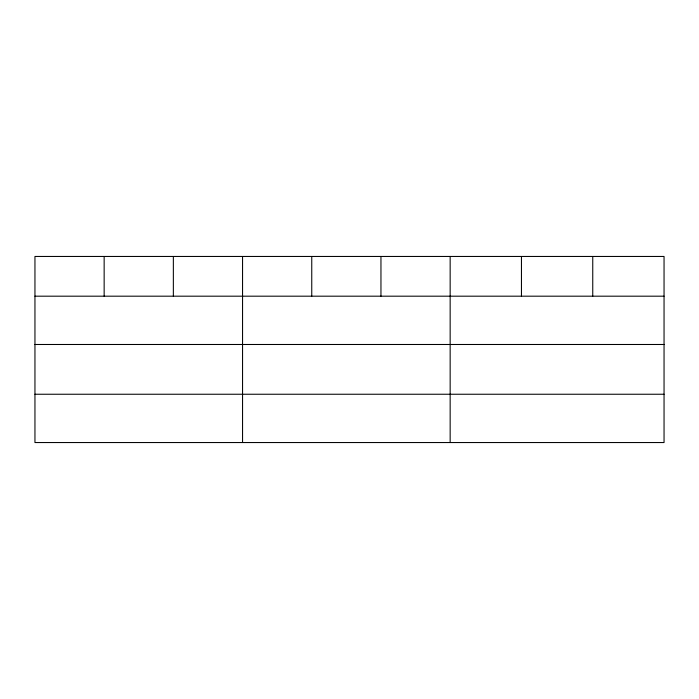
<?xml version="1.0" encoding="UTF-8"?>
<svg xmlns="http://www.w3.org/2000/svg" width="699" height="699" viewBox="0 0 699 699"><rect width="100%" height="100%" fill="white"/><g stroke="black" fill="none" stroke-linecap="round" stroke-linejoin="round"><path stroke-width="1.05" d="M664.05 344.485L664.05 256.454L34.95 256.454L34.95 442.546L664.05 442.546L664.05 344.485L34.95 344.485M34.95 296.184L664.05 296.184M34.95 394.245L664.05 394.245M592.752 256.454L592.752 296.184M521.454 256.454L521.454 296.184M450.156 256.454L450.156 442.546M380.955 256.454L380.955 296.184M311.754 256.454L311.754 296.184M242.553 256.454L242.553 442.546M173.352 256.454L173.352 296.184M104.151 256.454L104.151 296.184"/></g></svg>
